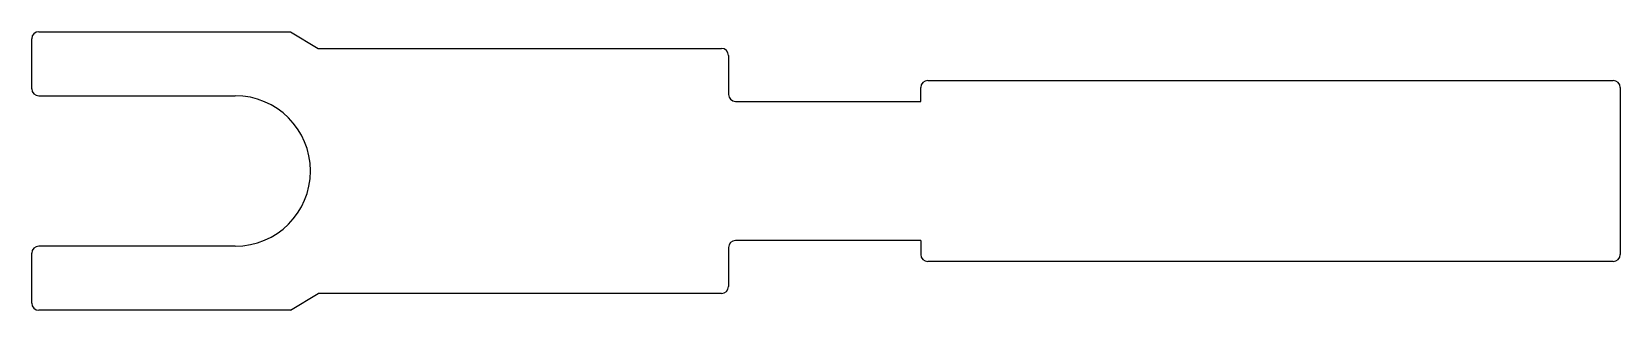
# Model space of a CAD drawing. Extents: x 2709.2 to 2766.2, y 1020.2 to 1030.2.
import ezdxf

# ---------------------------------------------------------------- set-up
doc = ezdxf.new("R2010")
doc.units = 0
doc.layers.get('0').update_dxf_attribs({"linetype": 'CONTINUOUS'})

msp = doc.modelspace()

# ---------------------------------------------------------------- linework, layer by layer
for p, q in [((2709.432, 1030.236), (2718.464, 1030.236)), ((2718.464, 1030.236), (2719.464, 1029.636)), ((2709.182, 1028.186), (2709.182, 1029.986)), ((2719.464, 1029.636), (2733.932, 1029.636)), ((2734.182, 1029.386), (2734.182, 1027.986)), ((2741.332, 1028.486), (2765.932, 1028.486)), ((2709.432, 1027.936), (2716.482, 1027.936)), ((2734.432, 1027.736), (2741.082, 1027.736)), ((2741.082, 1027.736), (2741.082, 1028.236)), ((2766.182, 1028.236), (2766.182, 1022.236)), ((2741.082, 1022.736), (2734.432, 1022.736)), ((2741.082, 1022.736), (2741.082, 1022.236)), ((2709.182, 1020.486), (2709.182, 1022.286)), ((2716.482, 1022.536), (2709.432, 1022.536)), ((2734.182, 1022.486), (2734.182, 1021.086)), ((2765.932, 1021.986), (2741.332, 1021.986)), ((2718.464, 1020.236), (2719.464, 1020.836)), ((2733.932, 1020.836), (2719.464, 1020.836)), ((2718.464, 1020.236), (2709.432, 1020.236))]:
    msp.add_line(p, q)
for centre, radius, start, end in [((2709.432, 1029.986), 0.25, 90, 180), ((2733.932, 1029.386), 0.25, 0, 90), ((2741.332, 1028.236), 0.25, 90, 180), ((2765.932, 1028.236), 0.25, 0, 90), ((2709.432, 1028.186), 0.25, 180, 270), ((2716.482, 1025.236), 2.7, 270, 90), ((2734.432, 1027.986), 0.25, 180, 270), ((2734.432, 1022.486), 0.25, 90, 180), ((2709.432, 1022.286), 0.25, 90, 180), ((2741.332, 1022.236), 0.25, 180, 270), ((2765.932, 1022.236), 0.25, 270, 0), ((2733.932, 1021.086), 0.25, 270, 0), ((2709.432, 1020.486), 0.25, 180, 270)]:
    msp.add_arc(centre, radius, start, end)

doc.saveas('drawing.dxf')
